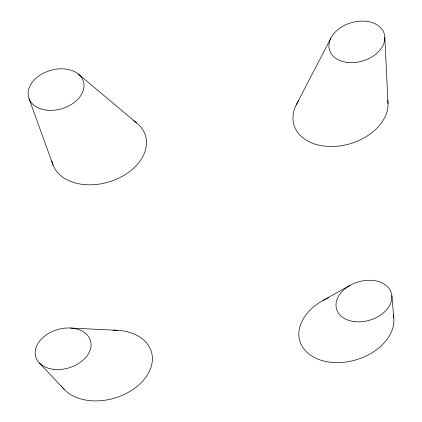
<?xml version="1.0" encoding="UTF-8"?>
<svg xmlns="http://www.w3.org/2000/svg" width="422" height="422" viewBox="0 0 422 422"><rect width="100%" height="100%" fill="white"/><g stroke="black" fill="none" stroke-linecap="round" stroke-linejoin="round"><path stroke-width="0.63" d="M296.212 104.925L330.837 38.207M323.147 300.364L350.286 285.23M70.706 328.042L117.749 330.336M78.17 73.934L136.57 122.86M39.425 363.004L64.577 389.78M29.065 98.827L53.088 165.181M391.848 295.627L393.805 318.04M384.838 37.453L388.013 103.638M113.201 330.231A48.541 33.96 -16.4 0 1 142.193 381.652A48.541 33.96 -16.4 0 1 61.301 385.745M133.542 120.708A48.541 33.96 -16.4 0 1 119.431 177.82A48.541 33.96 -16.4 0 1 51.843 160.914M393.262 314.738A48.541 33.96 -16.4 0 1 357.529 359.365A48.541 33.96 -16.4 0 1 301.055 344.252A48.541 33.96 -16.4 0 1 328.938 297.526M387.697 100.288A48.541 33.96 -16.4 0 1 331.281 146.518A48.541 33.96 -16.4 0 1 298.945 100.304M53.362 369.287A28.554 19.976 -16.4 0 0 90.693 341.398A28.554 19.976 -16.4 0 0 45.302 335.611A28.554 19.976 -16.4 0 0 53.362 369.287M46.283 110.11A28.554 19.976 -16.4 0 0 83.625 82.227A28.554 19.976 -16.4 0 0 38.233 76.435A28.554 19.976 -16.4 0 0 46.283 110.11M354.195 321.575A28.554 19.976 -16.4 0 0 391.532 293.686A28.554 19.976 -16.4 0 0 346.135 287.904A28.554 19.976 -16.4 0 0 354.195 321.575M347.121 62.403A28.554 19.976 -16.4 0 0 384.458 34.52A28.554 19.976 -16.4 0 0 339.066 28.728A28.554 19.976 -16.4 0 0 347.121 62.403"/></g></svg>
